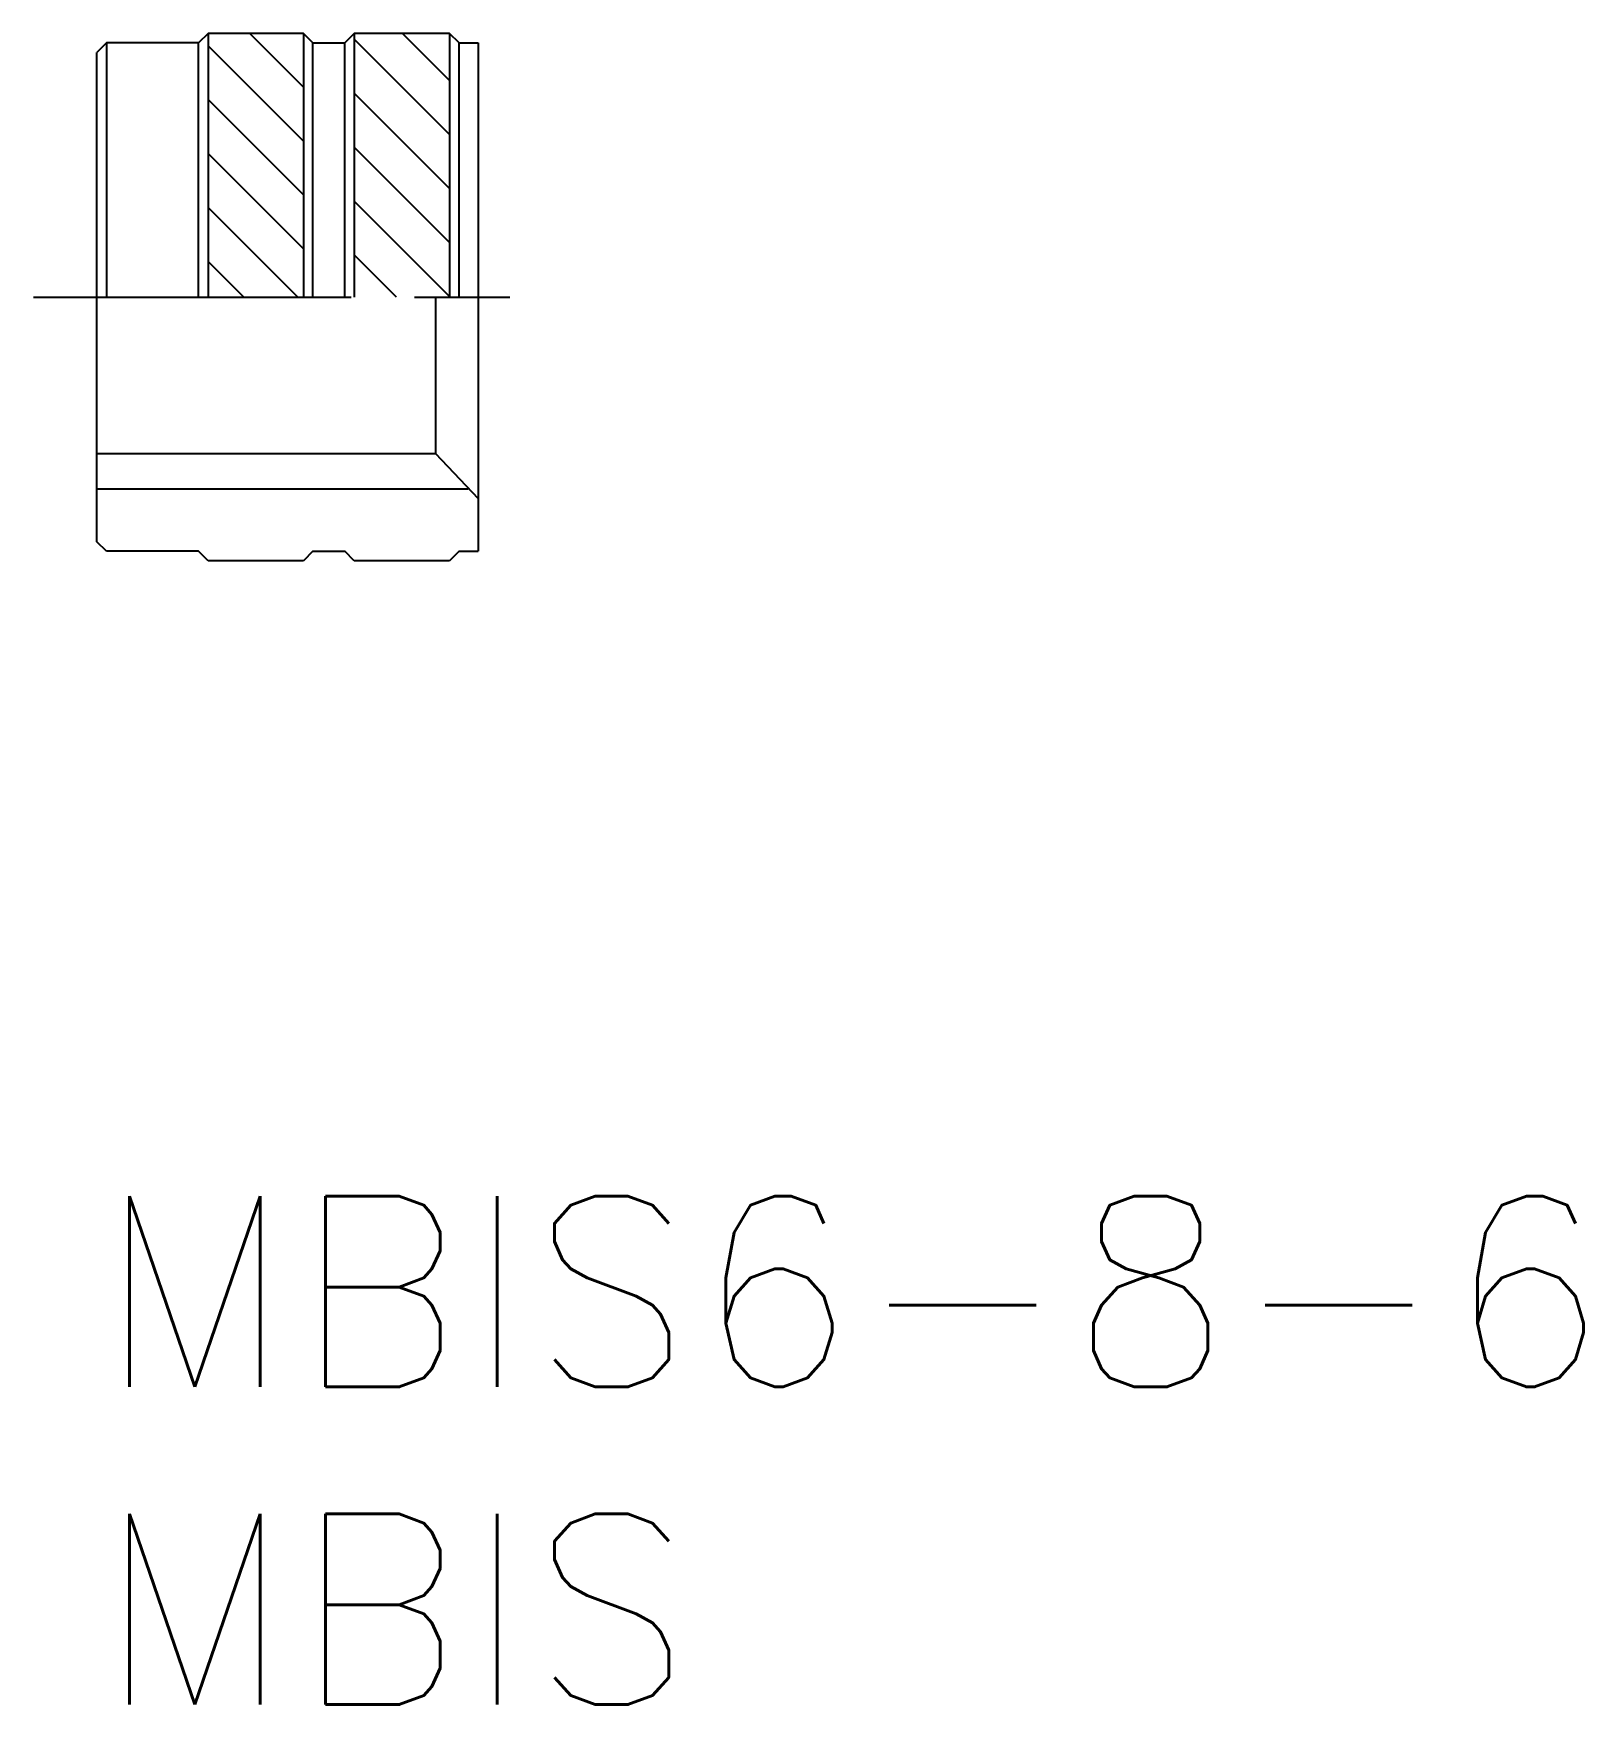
# Model space of a CAD drawing. Extents: x -1 to 23.4, y -8 to 18.3.
import ezdxf

# ---------------------------------------------------------------- set-up
doc = ezdxf.new("R2010")
doc.units = 0
doc.header["$LTSCALE"] = 0.5
doc.linetypes.add('CENTER', pattern=[50.8, 31.75, -6.35, 6.35, -6.35])
doc.linetypes.add('DASHDOT', pattern=[17, 10, -2, 3, -2])
for name, color, linetype in [('MSM_CENTER', 1, 'CENTER'), ('MSM_CONTINUOUS', 7, 'CONTINUOUS'), ('MSM_NARROW', 5, 'CONTINUOUS'), ('MSM_PART_NUMBER', 7, 'CONTINUOUS')]:
    doc.layers.add(name, color=color, linetype=linetype)
doc.styles.get("Standard").update_dxf_attribs({"font": 'txt.shx', "height": 3, "bigfont": 'bigfont.shx'})

msp = doc.modelspace()

# ---------------------------------------------------------------- linework, layer by layer
at = {"layer": 'MSM_CENTER', "linetype": 'DASHDOT'}
msp.add_line((-1, 14.15), (7, 14.15), dxfattribs=at)
at = {"layer": 'MSM_CONTINUOUS'}
for p, q in [((0.15, 18.15), (0, 18)), ((1.6, 18.15), (0.15, 18.15)), ((0.15, 18.15), (0.15, 14.15)), ((1.75, 18.3), (1.6, 18.15)), ((1.6, 14.15), (1.6, 18.15)), ((3.25, 18.3), (1.75, 18.3)), ((1.75, 18.3), (1.75, 14.15)), ((3.25, 17.455), (2.405, 18.3)), ((3.4, 18.15), (3.25, 18.3)), ((3.25, 18.3), (3.25, 14.15)), ((3.4, 18.15), (3.9, 18.15)), ((3.4, 14.15), (3.4, 18.15)), ((4.05, 18.3), (3.9, 18.15)), ((3.9, 14.15), (3.9, 18.15)), ((5.55, 18.3), (4.05, 18.3)), ((4.05, 18.3), (4.05, 14.15)), ((5.55, 16.708), (4.05, 18.208)), ((5.55, 17.557), (4.807, 18.3)), ((5.7, 18.15), (5.55, 18.3)), ((5.55, 18.3), (5.55, 14.15)), ((5.7, 18.15), (6, 18.15)), ((5.7, 14.15), (5.7, 18.15)), ((6, 18.15), (6, 10.15)), ((0, 10.3), (0, 18)), ((3.25, 16.606), (1.75, 18.106)), ((5.55, 15.859), (4.05, 17.359)), ((3.25, 15.758), (1.75, 17.258)), ((3.25, 14.909), (1.75, 16.409)), ((5.55, 15.011), (4.05, 16.511)), ((3.161, 14.15), (1.75, 15.561)), ((5.55, 14.162), (4.05, 15.662)), ((4.714, 14.15), (4.05, 14.814)), ((2.312, 14.15), (1.75, 14.712)), ((5.329, 14.15), (5.329, 11.691)), ((0, 11.691), (5.329, 11.691)), ((5.329, 11.691), (6, 10.979)), ((0.15, 10.15), (0, 10.3)), ((1.6, 10.15), (0.15, 10.15)), ((1.75, 10), (1.6, 10.15)), ((3.25, 10), (1.75, 10)), ((3.4, 10.15), (3.25, 10)), ((3.4, 10.15), (3.9, 10.15)), ((4.05, 10), (3.9, 10.15)), ((5.55, 10), (4.05, 10)), ((5.7, 10.15), (5.55, 10)), ((5.7, 10.15), (6, 10.15))]:
    msp.add_line(p, q, dxfattribs=at)
at = {"layer": 'MSM_NARROW', "linetype": 'CONTINUOUS'}
msp.add_line((0, 11.133), (5.845, 11.133), dxfattribs=at)

# ---------------------------------------------------------------- texts
at = {"layer": 'MSM_PART_NUMBER'}
for s, p in [('MBIS6-8-6', (0, -3)), ('MBIS', (0, -8))]:
    msp.add_text(s, height=3, dxfattribs=at).set_placement(p)

doc.saveas('drawing.dxf')
